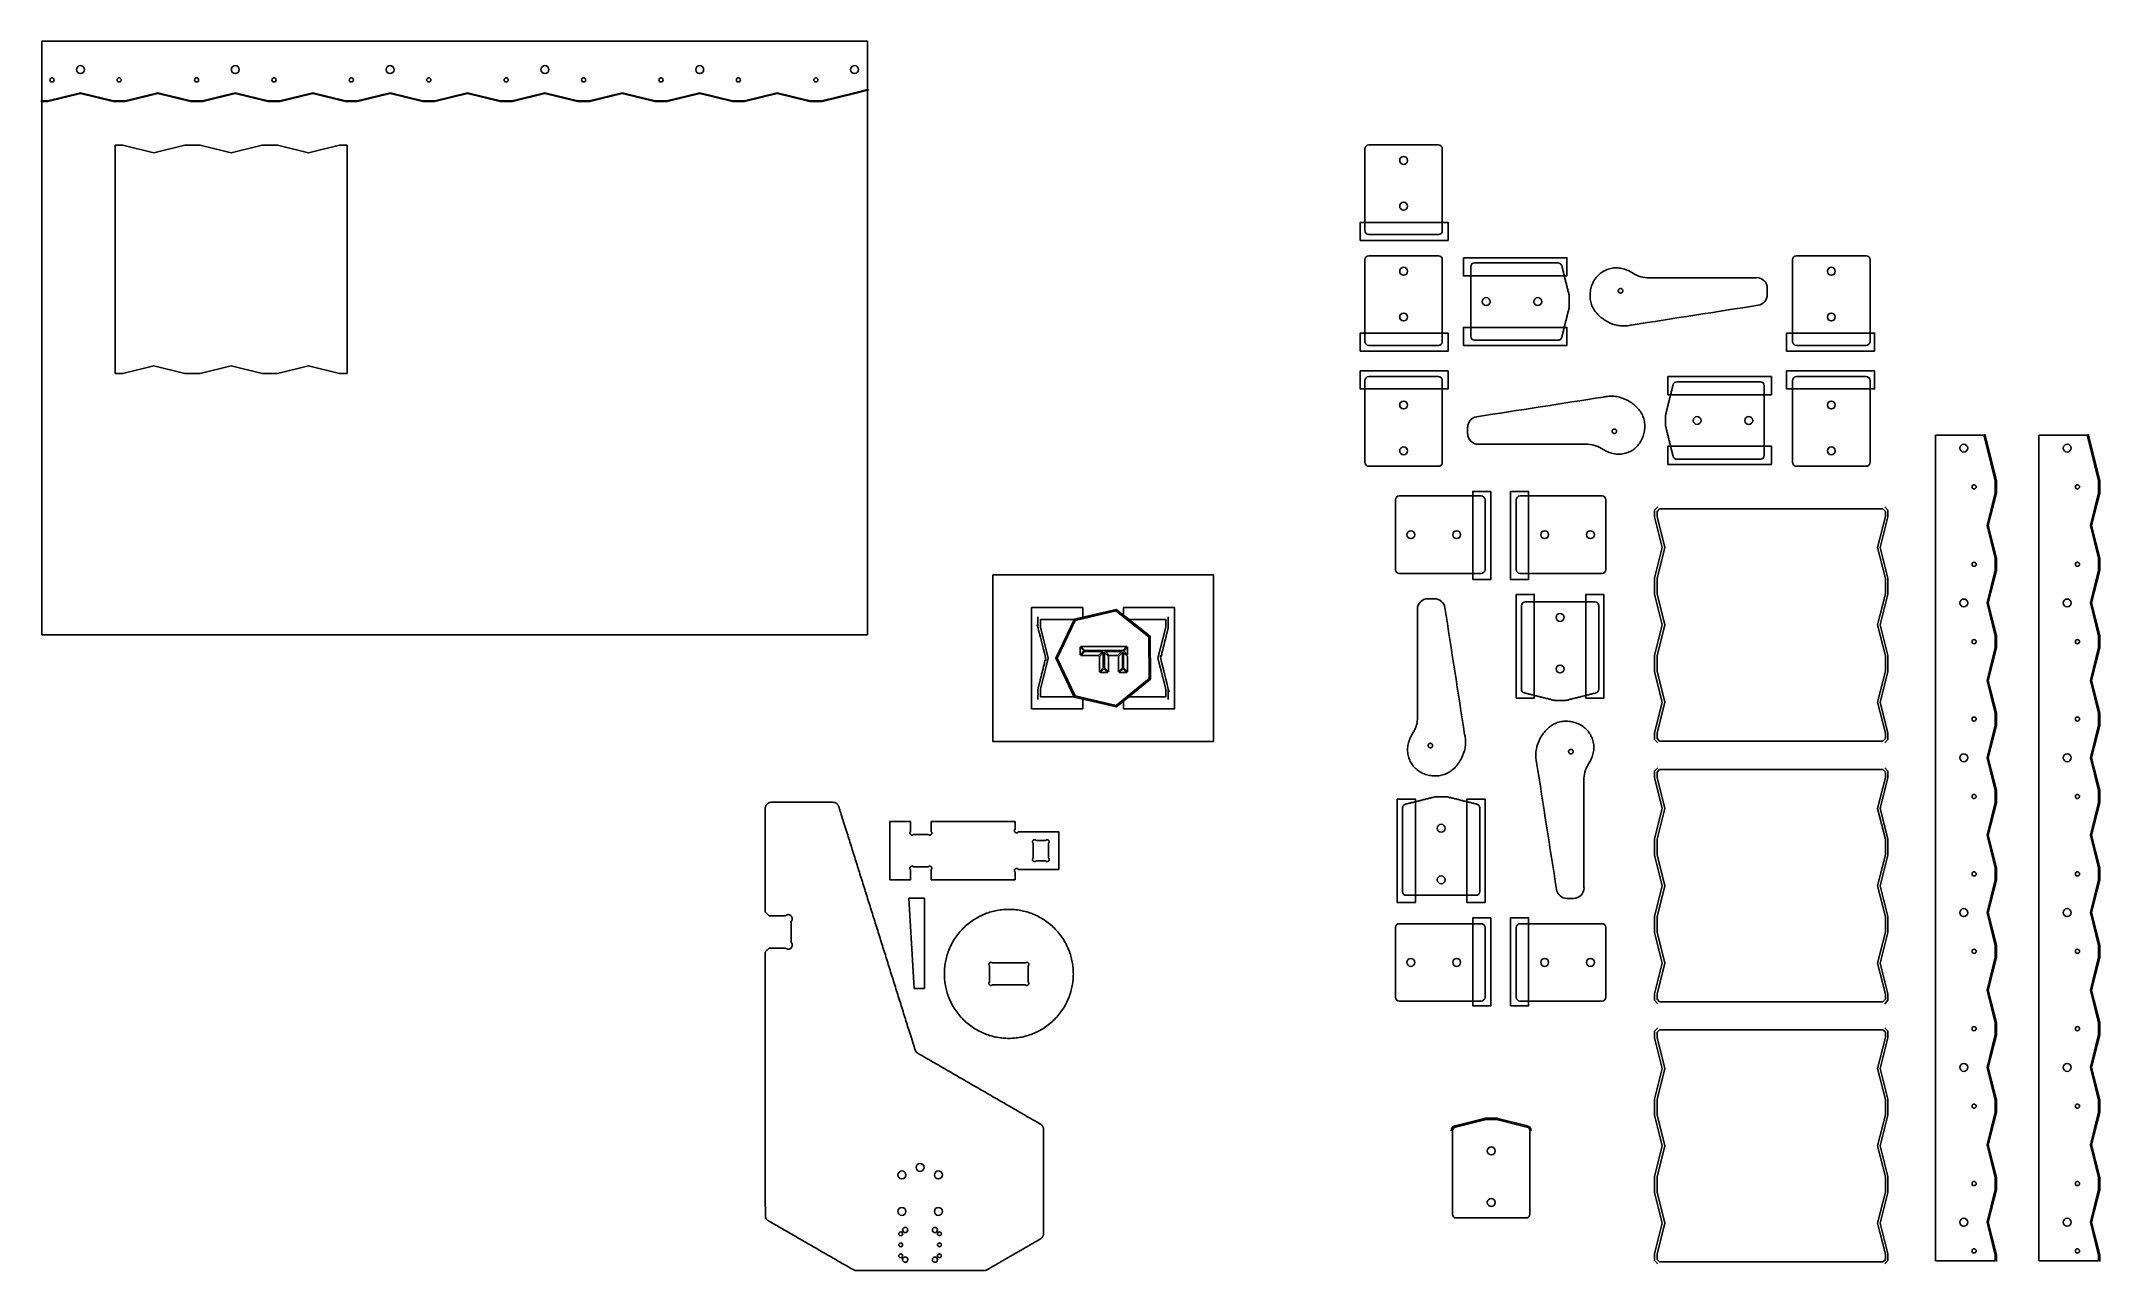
# Model space of a CAD drawing. Header units: millimetres. Extents: x -967 to 629, y 26 to 979.
import ezdxf

# ---------------------------------------------------------------- set-up
doc = ezdxf.new("R2010")
doc.units = ezdxf.units.MM
doc.header["$MEASUREMENT"] = 0
doc.layers.add('Work layer', color=254, linetype='Continuous', true_color=0xdddddd)

msp = doc.modelspace()

# ---------------------------------------------------------------- linework, layer by layer
at = {"layer": 'Work layer'}
for p, q in [((-961.7, 932.6), (-966.3, 932.6)), ((-966.3, 932.6), (-961.7, 932.6)), ((-966.3, 932.1), (-961.7, 932.1)), ((-936.3, 938.9), (-961.7, 932.6)), ((-961.7, 932.6), (-936.3, 938.9)), ((-910.8, 932.6), (-936.3, 938.9)), ((-936.3, 938.9), (-910.8, 932.6)), ((-901.7, 932.6), (-910.8, 932.6)), ((-910.8, 932.6), (-901.7, 932.6)), ((-910.8, 932.1), (-901.7, 932.1)), ((-876.3, 938.9), (-901.7, 932.6)), ((-901.7, 932.6), (-876.3, 938.9)), ((-850.8, 932.6), (-876.3, 938.9)), ((-876.3, 938.9), (-850.8, 932.6)), ((-841.7, 932.6), (-850.8, 932.6)), ((-850.8, 932.6), (-841.7, 932.6)), ((-850.8, 932.1), (-841.7, 932.1)), ((-816.3, 938.9), (-841.7, 932.6)), ((-841.7, 932.6), (-816.3, 938.9)), ((-790.8, 932.6), (-816.3, 938.9)), ((-816.3, 938.9), (-790.8, 932.6)), ((-781.7, 932.6), (-790.8, 932.6)), ((-790.8, 932.6), (-781.7, 932.6)), ((-790.8, 932.1), (-781.7, 932.1)), ((-756.3, 938.9), (-781.7, 932.6)), ((-781.7, 932.6), (-756.3, 938.9)), ((-730.8, 932.6), (-756.3, 938.9)), ((-756.3, 938.9), (-730.8, 932.6)), ((-721.7, 932.6), (-730.8, 932.6)), ((-730.8, 932.6), (-721.7, 932.6)), ((-730.8, 932.1), (-721.7, 932.1)), ((-696.3, 938.9), (-721.7, 932.6)), ((-721.7, 932.6), (-696.3, 938.9)), ((-670.8, 932.6), (-696.3, 938.9)), ((-696.3, 938.9), (-670.8, 932.6)), ((-661.7, 932.6), (-670.8, 932.6)), ((-670.8, 932.6), (-661.7, 932.6)), ((-670.8, 932.1), (-661.7, 932.1)), ((-636.3, 938.9), (-661.7, 932.6)), ((-661.7, 932.6), (-636.3, 938.9)), ((-610.8, 932.6), (-636.3, 938.9)), ((-636.3, 938.9), (-610.8, 932.6)), ((-601.7, 932.6), (-610.8, 932.6)), ((-610.8, 932.6), (-601.7, 932.6)), ((-610.8, 932.1), (-601.7, 932.1)), ((-576.3, 938.9), (-601.7, 932.6)), ((-601.7, 932.6), (-576.3, 938.9)), ((-550.8, 932.6), (-576.3, 938.9)), ((-576.3, 938.9), (-550.8, 932.6)), ((-541.7, 932.6), (-550.8, 932.6)), ((-550.8, 932.6), (-541.7, 932.6)), ((-550.8, 932.1), (-541.7, 932.1)), ((-516.3, 938.9), (-541.7, 932.6)), ((-541.7, 932.6), (-516.3, 938.9)), ((-490.8, 932.6), (-516.3, 938.9)), ((-516.3, 938.9), (-490.8, 932.6)), ((-481.7, 932.6), (-490.8, 932.6)), ((-490.8, 932.6), (-481.7, 932.6)), ((-490.8, 932.1), (-481.7, 932.1)), ((-456.3, 938.9), (-481.7, 932.6)), ((-481.7, 932.6), (-456.3, 938.9)), ((-430.8, 932.6), (-456.3, 938.9)), ((-456.3, 938.9), (-430.8, 932.6)), ((-421.7, 932.6), (-430.8, 932.6)), ((-430.8, 932.6), (-421.7, 932.6)), ((-430.8, 932.1), (-421.7, 932.1)), ((-396.3, 938.9), (-421.7, 932.6)), ((-421.7, 932.6), (-396.3, 938.9)), ((-370.8, 932.6), (-396.3, 938.9)), ((-396.3, 938.9), (-370.8, 932.6)), ((-361.7, 932.6), (-370.8, 932.6)), ((-370.8, 932.6), (-361.7, 932.6)), ((-370.8, 932.1), (-361.7, 932.1)), ((-336.3, 938.9), (-361.7, 932.6)), ((-361.7, 932.6), (-336.3, 938.9)), ((-361.5, 932.1), (-336.1, 938.4)), ((501.5, 673.5), (501.5, 33.5)), ((539, 673.5), (501.5, 673.5)), ((548.8, 638.3), (539.9, 674.2)), ((581.6, 673.5), (581.6, 33.5)), ((619.1, 673.5), (581.6, 673.5)), ((628.9, 638.3), (619.9, 674.2)), ((547.9, 638.1), (541.5, 663.5)), ((627.9, 638.1), (621.6, 663.5)), ((541.5, 603.5), (547.9, 628.9)), ((542.5, 603.5), (548.8, 628.6)), ((547.9, 628.9), (547.9, 638.1)), ((548.9, 628.9), (548.9, 638.1)), ((621.6, 603.5), (627.9, 628.9)), ((622.6, 603.5), (628.9, 628.6)), ((627.9, 628.9), (627.9, 638.1)), ((628.9, 628.9), (628.9, 638.1)), ((287.7, 616.5), (285.7, 614.5)), ((285.7, 614.5), (285.7, 610.5)), ((285.7, 610.5), (291.7, 586.5)), ((460.7, 616.5), (287.7, 616.5)), ((456.7, 586.5), (462.7, 610.5)), ((462.7, 614.5), (460.7, 616.5)), ((462.7, 610.5), (462.7, 614.5)), ((547.9, 578.1), (541.5, 603.5)), ((548.8, 578.3), (542.5, 603.5)), ((627.9, 578.1), (621.6, 603.5)), ((628.9, 578.3), (622.6, 603.5)), ((291.7, 586.5), (285.7, 562.5)), ((462.7, 562.5), (456.7, 586.5)), ((547.9, 568.9), (547.9, 578.1)), ((548.9, 568.9), (548.9, 578.1)), ((627.9, 568.9), (627.9, 578.1)), ((628.9, 568.9), (628.9, 578.1)), ((285.7, 562.5), (285.7, 550.5)), ((462.7, 550.5), (462.7, 562.5)), ((541.5, 543.5), (547.9, 568.9)), ((542.5, 543.5), (548.8, 568.6)), ((621.6, 543.5), (627.9, 568.9)), ((622.6, 543.5), (628.9, 568.6)), ((285.7, 550.5), (291.7, 526.5)), ((456.7, 526.5), (462.7, 550.5)), ((547.9, 518.1), (541.5, 543.5)), ((548.8, 518.3), (542.5, 543.5)), ((627.9, 518.1), (621.6, 543.5)), ((628.9, 518.3), (622.6, 543.5)), ((291.7, 526.5), (285.7, 502.5)), ((462.7, 502.5), (456.7, 526.5)), ((547.9, 508.9), (547.9, 518.1)), ((548.9, 508.9), (548.9, 518.1)), ((627.9, 508.9), (627.9, 518.1)), ((628.9, 508.9), (628.9, 518.1)), ((285.7, 502.5), (285.7, 490.5)), ((462.7, 490.5), (462.7, 502.5)), ((541.5, 483.5), (547.9, 508.9)), ((542.5, 483.5), (548.8, 508.6)), ((621.6, 483.5), (627.9, 508.9)), ((622.6, 483.5), (628.9, 508.6)), ((285.7, 490.5), (291.7, 466.5)), ((456.7, 466.5), (462.7, 490.5)), ((547.9, 458.1), (541.5, 483.5)), ((548.8, 458.3), (542.5, 483.5)), ((627.9, 458.1), (621.6, 483.5)), ((628.9, 458.3), (622.6, 483.5)), ((291.7, 466.5), (285.7, 442.5)), ((462.7, 442.5), (456.7, 466.5)), ((541.5, 423.5), (547.9, 448.9)), ((542.5, 423.5), (548.8, 448.6)), ((547.9, 448.9), (547.9, 458.1)), ((548.9, 448.9), (548.9, 458.1)), ((621.6, 423.5), (627.9, 448.9)), ((622.6, 423.5), (628.9, 448.6)), ((627.9, 448.9), (627.9, 458.1)), ((628.9, 448.9), (628.9, 458.1)), ((285.7, 442.5), (285.7, 438.5)), ((285.7, 438.5), (287.7, 436.5)), ((287.7, 436.5), (374.2, 436.5)), ((374.2, 436.5), (460.7, 436.5)), ((460.7, 436.5), (462.7, 438.5)), ((462.7, 438.5), (462.7, 442.5)), ((547.9, 398.1), (541.5, 423.5)), ((548.8, 398.3), (542.5, 423.5)), ((627.9, 398.1), (621.6, 423.5)), ((628.9, 398.3), (622.6, 423.5)), ((287.7, 414.3), (285.7, 412.3)), ((285.7, 412.3), (285.7, 408.3)), ((285.7, 408.3), (291.7, 384.3)), ((460.7, 414.3), (287.7, 414.3)), ((456.7, 384.3), (462.7, 408.3)), ((462.7, 412.3), (460.7, 414.3)), ((462.7, 408.3), (462.7, 412.3)), ((291.7, 384.3), (285.7, 360.3)), ((462.7, 360.3), (456.7, 384.3)), ((541.5, 363.5), (547.9, 388.9)), ((542.5, 363.5), (548.8, 388.6)), ((547.9, 388.9), (547.9, 398.1)), ((548.9, 388.9), (548.9, 398.1)), ((621.6, 363.5), (627.9, 388.9)), ((622.6, 363.5), (628.9, 388.6)), ((627.9, 388.9), (627.9, 398.1)), ((628.9, 388.9), (628.9, 398.1)), ((285.7, 360.3), (285.7, 348.3)), ((462.7, 348.3), (462.7, 360.3)), ((547.9, 338.1), (541.5, 363.5)), ((548.8, 338.3), (542.5, 363.5)), ((627.9, 338.1), (621.6, 363.5)), ((628.9, 338.3), (622.6, 363.5)), ((285.7, 348.3), (291.7, 324.3)), ((456.7, 324.3), (462.7, 348.3)), ((547.9, 328.9), (547.9, 338.1)), ((548.9, 328.9), (548.9, 338.1)), ((627.9, 328.9), (627.9, 338.1)), ((628.9, 328.9), (628.9, 338.1)), ((291.7, 324.3), (285.7, 300.3)), ((462.7, 300.3), (456.7, 324.3)), ((541.5, 303.5), (547.9, 328.9)), ((542.5, 303.5), (548.8, 328.6)), ((621.6, 303.5), (627.9, 328.9)), ((622.6, 303.5), (628.9, 328.6)), ((547.9, 278.1), (541.5, 303.5)), ((548.8, 278.3), (542.5, 303.5)), ((627.9, 278.1), (621.6, 303.5)), ((628.9, 278.3), (622.6, 303.5)), ((285.7, 300.3), (285.7, 288.3)), ((285.7, 288.3), (291.7, 264.3)), ((456.7, 264.3), (462.7, 288.3)), ((462.7, 288.3), (462.7, 300.3)), ((547.9, 268.9), (547.9, 278.1)), ((548.9, 268.9), (548.9, 278.1)), ((627.9, 268.9), (627.9, 278.1)), ((628.9, 268.9), (628.9, 278.1)), ((291.7, 264.3), (285.7, 240.3)), ((462.7, 240.3), (456.7, 264.3)), ((541.5, 243.5), (547.9, 268.9)), ((542.5, 243.5), (548.8, 268.6)), ((621.6, 243.5), (627.9, 268.9)), ((622.6, 243.5), (628.9, 268.6)), ((285.7, 240.3), (285.7, 236.3)), ((462.7, 236.3), (462.7, 240.3)), ((547.9, 218.1), (541.5, 243.5)), ((548.8, 218.3), (542.5, 243.5)), ((627.9, 218.1), (621.6, 243.5)), ((628.9, 218.3), (622.6, 243.5)), ((285.7, 236.3), (287.7, 234.3)), ((287.7, 234.3), (374.2, 234.3)), ((374.2, 234.3), (460.7, 234.3)), ((460.7, 234.3), (462.7, 236.3)), ((287.7, 212.7), (285.7, 210.7)), ((285.7, 210.7), (285.7, 206.7)), ((460.7, 212.7), (287.7, 212.7)), ((462.7, 210.7), (460.7, 212.7)), ((462.7, 206.7), (462.7, 210.7)), ((541.5, 183.5), (547.9, 208.9)), ((542.5, 183.5), (548.8, 208.6)), ((547.9, 208.9), (547.9, 218.1)), ((548.9, 208.9), (548.9, 218.1)), ((621.6, 183.5), (627.9, 208.9)), ((622.6, 183.5), (628.9, 208.6)), ((627.9, 208.9), (627.9, 218.1)), ((628.9, 208.9), (628.9, 218.1)), ((285.7, 206.7), (291.7, 182.7)), ((456.7, 182.7), (462.7, 206.7)), ((291.7, 182.7), (285.7, 158.7)), ((462.7, 158.7), (456.7, 182.7)), ((547.9, 158.1), (541.5, 183.5)), ((548.8, 158.3), (542.5, 183.5)), ((627.9, 158.1), (621.6, 183.5)), ((628.9, 158.3), (622.6, 183.5)), ((152, 144), (129.2, 138.3)), ((161.4, 144.1), (153, 144.1)), ((185.2, 138.3), (162.4, 144)), ((285.7, 158.7), (285.7, 146.7)), ((285.7, 146.7), (291.7, 122.7)), ((456.7, 122.7), (462.7, 146.7)), ((462.7, 146.7), (462.7, 158.7)), ((541.5, 123.5), (547.9, 148.9)), ((542.5, 123.5), (548.8, 148.6)), ((547.9, 148.9), (547.9, 158.1)), ((548.9, 148.9), (548.9, 158.1)), ((621.6, 123.5), (627.9, 148.9)), ((622.6, 123.5), (628.9, 148.6)), ((627.9, 148.9), (627.9, 158.1)), ((628.9, 148.9), (628.9, 158.1)), ((127.2, 134.4), (127.2, 69.8)), ((152.3, 143), (129.5, 137.3)), ((161.4, 143.1), (153, 143.1)), ((184.9, 137.3), (162.2, 143)), ((187.2, 69.8), (187.2, 134.4)), ((291.7, 122.7), (285.7, 98.7)), ((462.7, 98.7), (456.7, 122.7)), ((547.9, 98.1), (541.5, 123.5)), ((548.8, 98.3), (542.5, 123.5)), ((627.9, 98.1), (621.6, 123.5)), ((628.9, 98.3), (622.6, 123.5)), ((285.7, 98.7), (285.7, 86.7)), ((462.7, 86.7), (462.7, 98.7)), ((547.9, 88.9), (547.9, 98.1)), ((548.9, 88.9), (548.9, 98.1)), ((627.9, 88.9), (627.9, 98.1)), ((628.9, 88.9), (628.9, 98.1)), ((285.7, 86.7), (291.7, 62.7)), ((456.7, 62.7), (462.7, 86.7)), ((541.5, 63.5), (547.9, 88.9)), ((542.5, 63.5), (548.8, 88.6)), ((621.6, 63.5), (627.9, 88.9)), ((622.6, 63.5), (628.9, 88.6)), ((130.2, 66.8), (184.2, 66.8)), ((291.7, 62.7), (285.7, 38.7)), ((462.7, 38.7), (456.7, 62.7)), ((547.9, 38.1), (541.5, 63.5)), ((548.8, 38.3), (542.5, 63.5)), ((627.9, 38.1), (621.6, 63.5)), ((628.9, 38.3), (622.6, 63.5)), ((285.7, 38.7), (285.7, 34.7)), ((285.7, 34.7), (287.7, 32.7)), ((287.7, 32.7), (374.2, 32.7)), ((374.2, 32.7), (460.7, 32.7)), ((460.7, 32.7), (462.7, 34.7)), ((462.7, 34.7), (462.7, 38.7)), ((501.5, 33.5), (547.9, 33.5)), ((547.9, 33.5), (547.9, 38.1)), ((548.9, 33), (548.9, 38.1)), ((581.6, 33.5), (627.9, 33.5)), ((627.9, 33.5), (627.9, 38.1)), ((628.9, 33), (628.9, 38.1))]:
    msp.add_line(p, q, dxfattribs=at)
at = {"layer": 'Work layer', "color": 0}
for p, q in [((-294.1, 314.8), (-282.1, 314.8)), ((-290.1, 244.8), (-294.1, 314.8)), ((-282.1, 314.8), (-282.1, 244.8)), ((-282.1, 244.8), (-290.1, 244.8))]:
    msp.add_line(p, q, dxfattribs=at)
at = {"layer": 'Work layer'}
for points in [[(-326.3, 941.4), (-326.3, 978.9), (-966.3, 978.9), (-966.3, 932.6)], [(-325.8, 941.5), (-326.3, 941.4)], [(-325.6, 941), (-325.8, 941.5)], [(-966.3, 932.6), (-966.8, 932.6)], [(-966.8, 932.6), (-966.8, 932.1)], [(-966.8, 932.1), (-966.3, 932.1)], [(-961.5, 932.1), (-936.3, 938.4), (-911, 932.1)], [(-901.5, 932.1), (-876.3, 938.4), (-851, 932.1)], [(-841.5, 932.1), (-816.3, 938.4), (-791, 932.1)], [(-781.5, 932.1), (-756.3, 938.4), (-731, 932.1)], [(-721.5, 932.1), (-696.3, 938.4), (-671, 932.1)], [(-661.5, 932.1), (-636.3, 938.4), (-611, 932.1)], [(-601.5, 932.1), (-576.3, 938.4), (-551, 932.1)], [(-541.5, 932.1), (-516.3, 938.4), (-491, 932.1)], [(-481.5, 932.1), (-456.3, 938.4), (-431, 932.1)], [(-421.5, 932.1), (-396.3, 938.4), (-371, 932.1)], [(-361.7, 932.6), (-336.3, 938.9)], [(-326.3, 941.4), (-336.3, 938.9)], [(-336.1, 938.4), (-326.1, 940.9)], [(-326.1, 940.9), (-325.6, 941)], [(-903.5, 898.3), (-909.5, 898.3)], [(-909.5, 898.3), (-909.5, 721.3)], [(-879.5, 892.3), (-903.5, 898.3)], [(-855.5, 898.3), (-879.5, 892.3)], [(-843.5, 898.3), (-855.5, 898.3)], [(-819.5, 892.3), (-843.5, 898.3)], [(-795.5, 898.3), (-819.5, 892.3)], [(-783.5, 898.3), (-795.5, 898.3)], [(-759.5, 892.3), (-783.5, 898.3)], [(-735.5, 898.3), (-759.5, 892.3)], [(-729.5, 898.3), (-735.5, 898.3)], [(-729.5, 721.3), (-729.5, 898.3)], [(-909.5, 721.3), (-903.5, 721.3)], [(-903.5, 721.3), (-879.5, 727.3)], [(-879.5, 727.3), (-855.5, 721.3)], [(-855.5, 721.3), (-843.5, 721.3)], [(-843.5, 721.3), (-819.5, 727.3)], [(-819.5, 727.3), (-795.5, 721.3)], [(-795.5, 721.3), (-783.5, 721.3)], [(-783.5, 721.3), (-759.5, 727.3)], [(-759.5, 727.3), (-735.5, 721.3)], [(-735.5, 721.3), (-729.5, 721.3)], [(541.5, 663.5), (539, 673.5)], [(621.6, 663.5), (619.1, 673.5)], [(286.3, 617.9), (283.7, 615.3), (283.7, 610.2), (289.7, 586.5), (283.7, 562.7), (283.7, 550.2), (289.7, 526.5), (283.7, 502.7), (283.7, 490.2), (289.7, 466.5), (283.7, 442.7), (283.7, 437.7), (286.3, 435.1)], [(462.2, 435.1), (464.7, 437.7), (464.7, 442.7), (458.8, 466.5), (464.7, 490.2), (464.7, 502.7), (458.8, 526.5), (464.7, 550.2), (464.7, 562.7), (458.8, 586.5), (464.7, 610.2), (464.7, 615.3), (462.2, 617.9)], [(-159.4, 469), (-159.4, 461.5), (-199.1, 461.5), (-199.1, 539.9), (-159.4, 539.9)], [(-166.1, 530.7), (-192.1, 530.7), (-192.1, 524.7), (-186.1, 500.7), (-192.1, 476.7), (-192.1, 470.7)], [(-159.4, 532.4), (-165.9, 530.9), (-180.3, 500.7), (-166, 470.5), (-159.4, 469)], [(-123.5, 530.7), (-133.4, 538.5), (-165.9, 530.9), (-166.1, 530.7)], [(-159.4, 539.9), (-159.4, 532.4)], [(-127.8, 534.1), (-127.8, 539.9)], [(-127.8, 539.9), (-88.2, 539.9), (-88.2, 461.5), (-127.8, 461.5), (-127.8, 467.3)], [(-107.2, 517.8), (-127.8, 534.1)], [(-123.7, 470.7), (-95.1, 470.7), (-95.1, 476.7), (-101.1, 500.7), (-95.1, 524.7), (-95.1, 530.7), (-123.5, 530.7)], [(-127.8, 467.3), (-107, 484.4), (-107.2, 517.8)], [(-192.1, 470.7), (-166.1, 470.7)], [(-166.1, 470.7), (-166, 470.5), (-133.2, 462.9), (-123.7, 470.7)], [(286.3, 415.8), (283.7, 413.2), (283.7, 408.1), (289.7, 384.3), (283.7, 360.6), (283.7, 348.1), (289.7, 324.3), (283.7, 300.6), (283.7, 288.1), (289.7, 264.3), (283.7, 240.6), (283.7, 235.5), (286.3, 232.9)], [(462.2, 232.9), (464.7, 235.5), (464.7, 240.6), (458.8, 264.3), (464.7, 288.1), (464.7, 300.6), (458.8, 324.3), (464.7, 348.1), (464.7, 360.6), (458.8, 384.3), (464.7, 408.1), (464.7, 413.2), (462.2, 415.8)], [(-292.9, 366.3), (-292.9, 374), (-308.9, 374), (-308.9, 329), (-292.9, 329), (-292.9, 336.8)], [(-211.9, 374), (-276.9, 374), (-276.9, 366.3)], [(-211.9, 368), (-211.9, 374)], [(-279.1, 364), (-290.6, 364)], [(-209.4, 337), (-177.9, 337), (-177.9, 366), (-209.4, 366)], [(-197.9, 345.8), (-197.9, 357.3)], [(-195.6, 359.5), (-188.1, 359.5)], [(-185.9, 357.3), (-185.9, 345.8)], [(-290.6, 339), (-279.1, 339)], [(-276.9, 336.8), (-276.9, 329), (-211.9, 329), (-211.9, 335)], [(-188.1, 343.5), (-195.6, 343.5)], [(-231.7, 249.8), (-231.7, 262.2)], [(-229.4, 264.5), (-203.9, 264.5)], [(-201.7, 262.2), (-201.7, 249.8)], [(-203.9, 247.5), (-229.4, 247.5)], [(286.3, 214.2), (283.7, 211.6), (283.7, 206.5), (289.7, 182.7), (283.7, 159), (283.7, 146.5), (289.7, 122.7), (283.7, 99), (283.7, 86.5), (289.7, 62.7), (283.7, 39), (283.7, 33.9), (286.3, 31.3)], [(462.2, 31.3), (464.7, 33.9), (464.7, 39), (458.8, 62.7), (464.7, 86.5), (464.7, 99), (458.8, 122.7), (464.7, 146.5), (464.7, 159), (458.8, 182.7), (464.7, 206.5), (464.7, 211.6), (462.2, 214.2)]]:
    msp.add_lwpolyline(points, dxfattribs=at)
for points in [[(-966.3, 518.9), (-326.3, 518.9), (-326.3, 978.9), (-966.3, 978.9)], [(55.7, 824.5), (55.7, 838.5), (123.8, 838.5), (123.8, 824.5)], [(135.6, 811.1), (135.6, 797.1), (215.9, 797.1), (215.9, 811.1)], [(55.7, 738.6), (55.7, 752.6), (123.8, 752.6), (123.8, 738.6)], [(135.6, 743.1), (135.6, 757.1), (215.9, 757.1), (215.9, 743.1)], [(454.4, 738.6), (454.4, 752.6), (386.2, 752.6), (386.2, 738.6)], [(55.7, 723.4), (55.7, 709.4), (123.8, 709.4), (123.8, 723.4)], [(374.5, 718.9), (374.5, 704.9), (294.1, 704.9), (294.1, 718.9)], [(454.4, 723.4), (454.4, 709.4), (386.2, 709.4), (386.2, 723.4)], [(374.5, 650.9), (374.5, 664.9), (294.1, 664.9), (294.1, 650.9)], [(156.9, 630), (142.9, 630), (142.9, 561.8), (156.9, 561.8)], [(172.1, 630), (186.1, 630), (186.1, 561.8), (172.1, 561.8)], [(-229.1, 565.3), (-229.1, 436.1), (-58.1, 436.1), (-58.1, 565.3)], [(176.6, 550.1), (190.6, 550.1), (190.6, 469.7), (176.6, 469.7)], [(244.6, 550.1), (230.6, 550.1), (230.6, 469.7), (244.6, 469.7)], [(-108.2, 517.3), (-133.7, 537.4), (-165.3, 530), (-179.2, 500.7), (-165.3, 471.4), (-133.5, 464), (-108, 484.9)], [(-158.6, 506.3), (-161.5, 509.1), (-161.5, 503.4)], [(-157.8, 506.7), (-128.4, 506.7), (-125.4, 509.8), (-160.8, 509.8)], [(-157.8, 505.8), (-160.8, 502.8), (-147.2, 502.8), (-144.2, 505.8)], [(-143.5, 493.2), (-143.5, 505.1), (-146.5, 502.1), (-146.5, 490.2)], [(-139.5, 490.2), (-139.5, 502.1), (-142.5, 505.1), (-142.5, 493.2)], [(-141.9, 505.8), (-138.9, 502.8), (-132.4, 502.8), (-129.4, 505.8)], [(-128.7, 493.2), (-128.7, 505.1), (-131.7, 502.1), (-131.7, 490.2)], [(-124.7, 502.1), (-127.8, 505.1), (-127.8, 493.2), (-124.7, 490.2), (-124.7, 502.1)], [(-127.4, 506.5), (-127.4, 506.5), (-127.4, 506.4), (-127.6, 506.3), (-124.7, 503.4), (-124.7, 509.1)], [(-143, 492.4), (-145.9, 489.5), (-140.2, 489.5)], [(-128.2, 492.4), (-131.1, 489.5), (-125.4, 489.5)], [(84.4, 311.2), (98.4, 311.2), (98.4, 391.5), (84.4, 391.5)], [(152.4, 311.2), (138.4, 311.2), (138.4, 391.5), (152.4, 391.5)], [(156.9, 231.3), (142.9, 231.3), (142.9, 299.4), (156.9, 299.4)], [(172.1, 231.3), (186.1, 231.3), (186.1, 299.4), (172.1, 299.4)]]:
    msp.add_lwpolyline(points, close=True, dxfattribs=at)
for centre, radius in [((-936.3, 956.9), 3.05), ((-816.3, 956.9), 3.05), ((-696.3, 956.9), 3.05), ((-576.3, 956.9), 3.05), ((-456.3, 956.9), 3.05), ((-336.3, 956.9), 3.05), ((-958.4, 948.9), 1.6), ((-906.3, 948.9), 1.6), ((-846.3, 948.9), 1.6), ((-786.3, 948.9), 1.6), ((-726.3, 948.9), 1.6), ((-666.3, 948.9), 1.6), ((-606.3, 948.9), 1.6), ((-546.3, 948.9), 1.6), ((-486.3, 948.9), 1.6), ((-426.3, 948.9), 1.6), ((-366.3, 948.9), 1.6), ((89.3, 886.5), 3.05), ((89.3, 851), 3.05), ((89.3, 800.6), 3.05), ((420.8, 800.6), 3.05), ((89.3, 765.1), 3.05), ((153.3, 777.1), 3.05), ((193.3, 777.1), 3.05), ((420.8, 765.1), 3.05), ((89.3, 696.9), 3.05), ((316.8, 684.9), 3.05), ((356.8, 684.9), 3.05), ((420.8, 696.9), 3.05), ((89.3, 661.4), 3.05), ((420.8, 661.4), 3.05), ((523.5, 663.5), 3.05), ((603.6, 663.5), 3.05), ((531.5, 633.5), 1.6), ((611.6, 633.5), 1.6), ((94.9, 596.4), 3.05), ((130.4, 596.4), 3.05), ((198.6, 596.4), 3.05), ((234.1, 596.4), 3.05), ((531.5, 573.5), 1.6), ((611.6, 573.5), 1.6), ((523.5, 543.5), 3.05), ((603.6, 543.5), 3.05), ((210.6, 532.3), 3.05), ((531.5, 513.5), 1.6), ((611.6, 513.5), 1.6), ((210.6, 492.3), 3.05), ((531.5, 453.5), 1.6), ((611.6, 453.5), 1.6), ((523.5, 423.5), 3.05), ((603.6, 423.5), 3.05), ((531.5, 393.5), 1.6), ((611.6, 393.5), 1.6), ((118.4, 368.9), 3.05), ((118.4, 328.9), 3.05), ((531.5, 333.5), 1.6), ((611.6, 333.5), 1.6), ((523.5, 303.5), 3.05), ((603.6, 303.5), 3.05), ((531.5, 273.5), 1.6), ((611.6, 273.5), 1.6), ((94.9, 264.9), 3.05), ((130.4, 264.9), 3.05), ((198.6, 264.9), 3.05), ((234.1, 264.9), 3.05), ((531.5, 213.5), 1.6), ((611.6, 213.5), 1.6), ((523.5, 183.5), 3.05), ((603.6, 183.5), 3.05), ((531.5, 153.5), 1.6), ((611.6, 153.5), 1.6), ((157.2, 118.8), 3.05), ((157.2, 78.8), 3.05), ((531.5, 93.5), 1.6), ((611.6, 93.5), 1.6), ((523.5, 63.5), 3.05), ((603.6, 63.5), 3.05), ((531.5, 41.3), 1.6), ((611.6, 41.3), 1.6)]:
    msp.add_circle(centre, radius, dxfattribs=at)
for centre, radius, start, end in [((-961.7, 932.6), 0.5, 270, 284.0362), ((-910.8, 932.6), 0.5, 255.9638, 270), ((-901.7, 932.6), 0.5, 270, 284.0362), ((-850.8, 932.6), 0.5, 255.9638, 270), ((-841.7, 932.6), 0.5, 270, 284.0362), ((-790.8, 932.6), 0.5, 255.9638, 270), ((-781.7, 932.6), 0.5, 270, 284.0362), ((-730.8, 932.6), 0.5, 255.9638, 270), ((-721.7, 932.6), 0.5, 270, 284.0362), ((-670.8, 932.6), 0.5, 255.9638, 270), ((-661.7, 932.6), 0.5, 270, 284.0362), ((-610.8, 932.6), 0.5, 255.9638, 270), ((-601.7, 932.6), 0.5, 270, 284.0362), ((-550.8, 932.6), 0.5, 255.9638, 270), ((-541.7, 932.6), 0.5, 270, 284.0362), ((-490.8, 932.6), 0.5, 255.9638, 270), ((-481.7, 932.6), 0.5, 270, 284.0362), ((-430.8, 932.6), 0.5, 255.9638, 270), ((-421.7, 932.6), 0.5, 270, 284.0362), ((-370.8, 932.6), 0.5, 255.9638, 270), ((-361.7, 932.6), 0.5, 270, 284.0362), ((62.3, 895.5), 3, 90, 180), ((116.3, 895.5), 3, 360, 90), ((62.3, 832), 3, 180, 270), ((116.3, 832), 3, 270, 0), ((62.3, 809.6), 3, 90, 180), ((116.3, 809.6), 3, 360, 90), ((144.3, 804.1), 3, 90, 180), ((209, 804.1), 3, 14.0362, 90), ((393.8, 809.6), 3, 90, 180), ((447.8, 809.6), 3, 0, 90), ((214.7, 781.3), 3, 0, 14.0362), ((362.9, 787.4), 8.23, 0, 90), ((362.9, 782.4), 8.23, 278.859, 0), ((214.7, 772.9), 3, 345.9638, 0), ((144.3, 750.1), 3, 180, 270), ((267.1, 750.8), 8.23, 98.859, 103.0905), ((62.3, 746.1), 3, 180, 270), ((116.3, 746.1), 3, 270, 0), ((209, 750.1), 3, 270, 345.9638), ((393.8, 746.1), 3, 180, 270), ((447.8, 746.1), 3, 270, 0), ((62.3, 715.9), 3, 90, 180), ((116.3, 715.9), 3, 0, 90), ((393.8, 715.9), 3, 90, 180), ((447.8, 715.9), 3, 360, 90), ((243, 711.3), 8.23, 278.859, 283.0905), ((301.1, 711.9), 3, 90, 165.9638), ((365.8, 711.9), 3, 0, 90), ((147.2, 679.7), 8.23, 98.859, 180), ((295.4, 689.1), 3, 165.9638, 180), ((147.2, 674.7), 8.23, 180, 270), ((295.4, 680.7), 3, 180, 194.0362), ((301.1, 657.9), 3, 194.0362, 270), ((365.8, 657.9), 3, 270, 0), ((62.3, 652.4), 3, 180, 270), ((116.3, 652.4), 3, 270, 0), ((393.8, 652.4), 3, 180, 270), ((447.8, 652.4), 3, 270, 0), ((547.9, 638.1), 1, 0, 14.0362), ((627.9, 638.1), 1, 0, 14.0362), ((85.9, 623.4), 3, 90, 180), ((149.4, 623.4), 3, 0, 90), ((179.6, 623.4), 3, 90, 180), ((243.1, 623.4), 3, 0, 90), ((547.9, 628.9), 1, 345.9638, 0), ((627.9, 628.9), 1, 345.9638, 0), ((547.9, 578.1), 1, 0, 14.0362), ((627.9, 578.1), 1, 0, 14.0362), ((85.9, 569.4), 3, 180, 270), ((149.4, 569.4), 3, 270, 0), ((179.6, 569.4), 3, 180, 270), ((243.1, 569.4), 3, 270, 360), ((547.9, 568.9), 1, 345.9638, 360), ((627.9, 568.9), 1, 345.9638, 360), ((108.2, 538.5), 8.23, 90, 180), ((113.2, 538.5), 8.23, 8.859, 90), ((183.6, 541.3), 3, 90, 180), ((237.6, 541.3), 3, 0, 90), ((547.9, 518.1), 1, 360, 14.0362), ((627.9, 518.1), 1, 360, 14.0362), ((547.9, 508.9), 1, 345.9638, 0), ((627.9, 508.9), 1, 345.9638, 0), ((183.6, 476.7), 3, 180, 255.9638), ((206.4, 471), 3, 255.9638, 270), ((214.9, 471), 3, 270, 284.0362), ((237.6, 476.7), 3, 284.0362, 0), ((547.9, 458.1), 1, 0, 14.0362), ((547.9, 448.9), 1, 345.9638, 360), ((627.9, 458.1), 1, 0, 14.0362), ((627.9, 448.9), 1, 345.9638, 360), ((144.8, 442.7), 8.23, 188.859, 193.0905), ((184.3, 418.6), 8.23, 8.859, 13.0905), ((91.4, 384.6), 3, 104.0362, 180), ((114.2, 390.3), 3, 90, 104.0362), ((122.6, 390.3), 3, 75.9638, 90), ((145.4, 384.6), 3, 0, 75.9638), ((547.9, 398.1), 1, 0, 14.0362), ((547.9, 388.9), 1, 345.9638, 360), ((627.9, 398.1), 1, 0, 14.0362), ((627.9, 388.9), 1, 345.9638, 360), ((547.9, 338.1), 1, 360, 14.0362), ((627.9, 338.1), 1, 360, 14.0362), ((91.4, 319.9), 3, 180, 270), ((145.4, 319.9), 3, 270, 0), ((215.9, 322.7), 8.23, 188.859, 270), ((220.9, 322.7), 8.23, 270, 0), ((547.9, 328.9), 1, 345.9638, 360), ((627.9, 328.9), 1, 345.9638, 360), ((85.9, 291.9), 3, 90, 180), ((149.4, 291.9), 3, 0, 90), ((179.6, 291.9), 3, 90, 180), ((243.1, 291.9), 3, 0, 90), ((547.9, 278.1), 1, 0, 14.0362), ((627.9, 278.1), 1, 0, 14.0362), ((547.9, 268.9), 1, 345.9638, 360), ((627.9, 268.9), 1, 345.9638, 360), ((85.9, 237.9), 3, 180, 270), ((149.4, 237.9), 3, 270, 0), ((179.6, 237.9), 3, 180, 270), ((243.1, 237.9), 3, 270, 360), ((547.9, 218.1), 1, 0, 14.0362), ((547.9, 208.9), 1, 345.9638, 0), ((627.9, 218.1), 1, 0, 14.0362), ((627.9, 208.9), 1, 345.9638, 0), ((153, 140.1), 4, 90, 104.0362), ((161.4, 140.1), 4, 75.9638, 90), ((547.9, 158.1), 1, 0, 14.0362), ((547.9, 148.9), 1, 345.9638, 360), ((627.9, 158.1), 1, 0, 14.0362), ((627.9, 148.9), 1, 345.9638, 360), ((130.2, 134.4), 4, 104.0362, 180), ((130.2, 134.4), 3, 104.0362, 180), ((153, 140.1), 3, 90, 104.0362), ((161.4, 140.1), 3, 75.9638, 90), ((184.2, 134.4), 3, 0, 75.9638), ((184.2, 134.4), 4, 0, 75.9638), ((547.9, 98.1), 1, 0, 14.0362), ((627.9, 98.1), 1, 0, 14.0362), ((547.9, 88.9), 1, 345.9638, 360), ((627.9, 88.9), 1, 345.9638, 360), ((130.2, 69.8), 3, 180, 270), ((184.2, 69.8), 3, 270, 0), ((547.9, 38.1), 1, 0, 14.0362), ((627.9, 38.1), 1, 0, 14.0362)]:
    msp.add_arc(centre, radius, start, end, dxfattribs=at)
at = {"layer": 'Work layer', "color": 0}
for centre, radius, start, end in [((-299.6, 100.2), 3.1, 90, 360), ((-299.6, 100.2), 3.1, 0, 90), ((-285.5, 106), 3.1, 90, 360), ((-285.5, 106), 3.1, 0, 90), ((-271.3, 100.2), 3.1, 90, 360), ((-271.3, 100.2), 3.1, 0, 90), ((-299.6, 71.9), 3.1, 90, 360), ((-299.6, 71.9), 3.1, 0, 90), ((-271.3, 71.9), 3.1, 90, 360), ((-271.3, 71.9), 3.1, 0, 90), ((-300.5, 54.5), 1.5, 270, 180), ((-300.5, 54.5), 1.5, 180, 270), ((-297, 57.5), 2, 0, 270), ((-297, 57.5), 2, 270, 360), ((-274, 57.5), 2, 0, 270), ((-274, 57.5), 2, 270, 360), ((-270.5, 54.5), 1.5, 0, 270), ((-270.5, 54.5), 1.5, 270, 360), ((-300.5, 46), 1.5, 90, 360), ((-300.5, 37.5), 1.5, 270, 180), ((-300.5, 37.5), 1.5, 180, 270), ((-300.5, 46), 1.5, 0, 90), ((-297, 34.5), 2, 0, 270), ((-297, 34.5), 2, 270, 360), ((-274, 34.5), 2, 0, 270), ((-274, 34.5), 2, 270, 360), ((-270.5, 46), 1.5, 90, 360), ((-270.5, 37.5), 1.5, 0, 270), ((-270.5, 46), 1.5, 0, 90), ((-270.5, 37.5), 1.5, 270, 360)]:
    msp.add_arc(centre, radius, start, end, dxfattribs=at)
at = {"layer": 'Work layer'}
for points, degree in [([(59.3, 895.5), (59.3, 863.8), (59.3, 832)], 2), ([(116.3, 898.5), (89.3, 898.5), (62.3, 898.5)], 2), ([(119.3, 832), (119.3, 863.8), (119.3, 895.5)], 2), ([(62.3, 829), (89.3, 829), (116.3, 829)], 2), ([(59.3, 809.6), (59.3, 777.9), (59.3, 746.1)], 2), ([(116.3, 812.6), (89.3, 812.6), (62.3, 812.6)], 2), ([(119.3, 746.1), (119.3, 777.9), (119.3, 809.6)], 2), ([(141.3, 804.1), (141.3, 777.1), (141.3, 750.1)], 2), ([(209, 807.1), (176.7, 807.1), (144.3, 807.1)], 2), ([(217.6, 782.1), (214.7, 793.5), (211.9, 804.9)], 2), ([(266.1, 799.6), (269.6, 797.4), (273.7, 795.6), (277.9, 795.6)], 3), ([(390.8, 746.1), (390.8, 777.9), (390.8, 809.6)], 2), ([(393.8, 812.6), (420.8, 812.6), (447.8, 812.6)], 2), ([(450.8, 809.6), (450.8, 777.9), (450.8, 746.1)], 2), ([(277.9, 795.6), (306.2, 795.6), (334.6, 795.6), (362.9, 795.6)], 3), ([(371.1, 787.4), (371.1, 785.7), (371.1, 784), (371.1, 782.4)], 3), ([(211.9, 749.4), (214.7, 760.8), (217.6, 772.2)], 2), ([(217.7, 772.9), (217.7, 777.1), (217.7, 781.3)], 2), ([(364.2, 774.3), (331.4, 769.1), (298.6, 764), (265.8, 758.9)], 3), ([(62.3, 743.1), (89.3, 743.1), (116.3, 743.1)], 2), ([(144.3, 747.1), (176.7, 747.1), (209, 747.1)], 2), ([(447.8, 743.1), (420.8, 743.1), (393.8, 743.1)], 2), ([(62.3, 718.9), (89.3, 718.9), (116.3, 718.9)], 2), ([(447.8, 718.9), (420.8, 718.9), (393.8, 718.9)], 2), ([(59.3, 652.4), (59.3, 684.2), (59.3, 715.9)], 2), ([(119.3, 715.9), (119.3, 684.2), (119.3, 652.4)], 2), ([(145.9, 687.8), (178.7, 692.9), (211.5, 698), (244.3, 703.1)], 3), ([(298.2, 712.6), (295.3, 701.2), (292.5, 689.9)], 2), ([(365.8, 714.9), (333.4, 714.9), (301.1, 714.9)], 2), ([(368.8, 657.9), (368.8, 684.9), (368.8, 711.9)], 2), ([(390.8, 715.9), (390.8, 684.2), (390.8, 652.4)], 2), ([(450.8, 652.4), (450.8, 684.2), (450.8, 715.9)], 2), ([(292.4, 689.1), (292.4, 684.9), (292.4, 680.7)], 2), ([(138.9, 674.7), (138.9, 676.3), (138.9, 678), (138.9, 679.7)], 3), ([(292.5, 680), (295.3, 668.6), (298.2, 657.2)], 2), ([(232.2, 666.5), (203.9, 666.5), (175.5, 666.5), (147.2, 666.5)], 3), ([(244, 662.4), (240.5, 664.6), (236.4, 666.5), (232.2, 666.5)], 3), ([(301.1, 654.9), (333.4, 654.9), (365.8, 654.9)], 2), ([(116.3, 649.4), (89.3, 649.4), (62.3, 649.4)], 2), ([(393.8, 649.4), (420.8, 649.4), (447.8, 649.4)], 2), ([(82.9, 569.4), (82.9, 596.4), (82.9, 623.4)], 2), ([(85.9, 626.4), (117.7, 626.4), (149.4, 626.4)], 2), ([(152.4, 623.4), (152.4, 596.4), (152.4, 569.4)], 2), ([(176.6, 623.4), (176.6, 596.4), (176.6, 569.4)], 2), ([(243.1, 626.4), (211.4, 626.4), (179.6, 626.4)], 2), ([(246.1, 569.4), (246.1, 596.4), (246.1, 623.4)], 2), ([(149.4, 566.4), (117.7, 566.4), (85.9, 566.4)], 2), ([(179.6, 566.4), (211.4, 566.4), (243.1, 566.4)], 2), ([(108.2, 546.7), (109.9, 546.7), (111.5, 546.7), (113.2, 546.7)], 3), ([(237.6, 544.3), (210.6, 544.3), (183.6, 544.3)], 2), ([(100, 453.5), (100, 481.8), (100, 510.1), (100, 538.5)], 3), ([(121.3, 539.8), (126.4, 507), (131.5, 474.2), (136.6, 441.4)], 3), ([(180.6, 541.3), (180.6, 509), (180.6, 476.7)], 2), ([(240.6, 476.7), (240.6, 509), (240.6, 541.3)], 2), ([(182.9, 473.8), (194.3, 470.9), (205.7, 468.1)], 2), ([(206.4, 468), (210.6, 468), (214.9, 468)], 2), ([(215.6, 468.1), (227, 470.9), (238.4, 473.8)], 2), ([(95.9, 441.7), (98.2, 445.2), (100, 449.3), (100, 453.5)], 3), ([(207.8, 321.5), (202.7, 354.3), (197.5, 387.1), (192.4, 419.9)], 3), ([(233.1, 419.6), (230.9, 416.1), (229.1, 411.9), (229.1, 407.8)], 3), ([(229.1, 407.8), (229.1, 379.4), (229.1, 351.1), (229.1, 322.7)], 3), ([(88.4, 384.6), (88.4, 352.2), (88.4, 319.9)], 2), ([(113.5, 393.2), (102.1, 390.3), (90.7, 387.5)], 2), ([(122.6, 393.3), (118.4, 393.3), (114.2, 393.3)], 2), ([(146.2, 387.5), (134.8, 390.3), (123.4, 393.2)], 2), ([(148.4, 319.9), (148.4, 352.2), (148.4, 384.6)], 2), ([(91.4, 316.9), (118.4, 316.9), (145.4, 316.9)], 2), ([(220.9, 314.5), (219.2, 314.5), (217.6, 314.5), (215.9, 314.5)], 3), ([(82.9, 291.9), (82.9, 264.9), (82.9, 237.9)], 2), ([(149.4, 294.9), (117.7, 294.9), (85.9, 294.9)], 2), ([(152.4, 237.9), (152.4, 264.9), (152.4, 291.9)], 2), ([(176.6, 237.9), (176.6, 264.9), (176.6, 291.9)], 2), ([(179.6, 294.9), (211.4, 294.9), (243.1, 294.9)], 2), ([(246.1, 291.9), (246.1, 264.9), (246.1, 237.9)], 2), ([(85.9, 234.9), (117.7, 234.9), (149.4, 234.9)], 2), ([(243.1, 234.9), (211.4, 234.9), (179.6, 234.9)], 2)]:
    msp.add_open_spline(points, degree=degree, dxfattribs=at)
for points, degree, knots in [([(265.2, 758.8), (264.7, 758.7), (264.3, 758.6), (262.4, 758.3), (261, 758.2), (258.2, 758.2), (256.8, 758.4), (252.7, 759.1), (250, 760.1), (246.3, 762), (245.1, 762.8), (242.8, 764.4), (241.7, 765.3), (239.7, 767.2), (238.7, 768.2), (237, 770.5), (236.3, 771.7), (235.1, 774.2), (234.7, 775.5), (234, 778.3), (233.9, 779.7), (233.8, 782.5), (233.9, 783.9), (234.3, 786.6), (234.6, 788), (235.5, 790.7), (236.1, 791.9), (237.5, 794.4), (238.4, 795.5), (240.2, 797.6), (241.3, 798.6), (243.5, 800.2), (244.7, 800.9), (247.3, 802.1), (248.6, 802.5), (251.4, 803.1), (252.8, 803.2), (255.6, 803.2), (257, 803), (259.7, 802.5), (261.1, 802.1), (263.7, 801), (264.9, 800.4), (266.1, 799.6)], 3, [84.810765, 84.810765, 84.810765, 84.810765, 85.415128, 85.415128, 87.185666, 87.185666, 88.956205, 88.956205, 92.497281, 92.497281, 94.26782, 94.26782, 96.038358, 96.038358, 97.808896, 97.808896, 99.579435, 99.579435, 101.349973, 101.349973, 103.120511, 103.120511, 104.891049, 104.891049, 106.661588, 106.661588, 108.432126, 108.432126, 110.202664, 110.202664, 111.973203, 111.973203, 113.743741, 113.743741, 115.514279, 115.514279, 117.284818, 117.284818, 119.055356, 119.055356, 120.825894, 120.825894, 122.596433, 122.596433, 122.596433, 122.596433]), ([(244.9, 703.2), (245.3, 703.3), (245.8, 703.4), (247.7, 703.7), (249.1, 703.9), (251.9, 703.8), (253.3, 703.7), (257.4, 702.9), (260.1, 701.9), (263.8, 700), (265, 699.3), (267.3, 697.7), (268.4, 696.8), (270.4, 694.9), (271.4, 693.8), (273, 691.6), (273.8, 690.4), (274.9, 687.8), (275.4, 686.5), (276, 683.8), (276.2, 682.4), (276.3, 679.6), (276.2, 678.2), (275.8, 675.4), (275.4, 674), (274.5, 671.4), (273.9, 670.1), (272.5, 667.7), (271.7, 666.5), (269.9, 664.4), (268.8, 663.5), (266.6, 661.8), (265.3, 661.1), (262.8, 660), (261.5, 659.5), (258.7, 659), (257.3, 658.8), (254.5, 658.8), (253.1, 659), (250.4, 659.6), (249, 660), (246.4, 661), (245.2, 661.7), (244, 662.4)], 3, [84.810765, 84.810765, 84.810765, 84.810765, 85.415128, 85.415128, 87.185666, 87.185666, 88.956205, 88.956205, 92.497281, 92.497281, 94.26782, 94.26782, 96.038358, 96.038358, 97.808896, 97.808896, 99.579435, 99.579435, 101.349973, 101.349973, 103.120511, 103.120511, 104.891049, 104.891049, 106.661588, 106.661588, 108.432126, 108.432126, 110.202664, 110.202664, 111.973203, 111.973203, 113.743741, 113.743741, 115.514279, 115.514279, 117.284818, 117.284818, 119.055356, 119.055356, 120.825894, 120.825894, 122.596433, 122.596433, 122.596433, 122.596433]), ([(-194.1, 532.7), (-194.1, 528.6), (-194.1, 524.4), (-191.1, 512.6), (-188.2, 500.7), (-191.1, 488.8), (-194.1, 476.9), (-194.1, 472.8), (-194.1, 468.7)], 2, [411.756786, 411.756786, 411.756786, 417.756786, 417.756786, 418.002997, 418.002997, 421.234815, 421.234815, 421.481027, 421.481027, 421.481027]), ([(-93.1, 468.7), (-93.1, 472.8), (-93.1, 476.9), (-96.1, 488.8), (-99, 500.7), (-96.1, 512.6), (-93.1, 524.4), (-93.1, 528.6), (-93.1, 532.7)], 2, [296.159817, 296.159817, 296.159817, 302.159817, 302.159817, 302.406028, 302.406028, 305.637846, 305.637846, 305.884058, 305.884058, 305.884058]), ([(192.3, 420.4), (192.2, 420.9), (192.1, 421.4), (191.8, 423.2), (191.7, 424.6), (191.7, 427.4), (191.9, 428.8), (192.7, 433), (193.6, 435.6), (195.6, 439.4), (196.3, 440.6), (197.9, 442.9), (198.8, 444), (200.7, 446), (201.7, 446.9), (204, 448.6), (205.2, 449.3), (207.7, 450.5), (209.1, 451), (211.8, 451.6), (213.2, 451.8), (216, 451.9), (217.4, 451.8), (220.2, 451.4), (221.5, 451), (224.2, 450.1), (225.5, 449.5), (227.9, 448.1), (229, 447.3), (231.1, 445.4), (232.1, 444.4), (233.7, 442.1), (234.4, 440.9), (235.6, 438.4), (236, 437), (236.6, 434.3), (236.7, 432.9), (236.7, 430.1), (236.6, 428.7), (236, 425.9), (235.6, 424.6), (234.5, 422), (233.9, 420.7), (233.1, 419.6)], 3, [84.810765, 84.810765, 84.810765, 84.810765, 85.415128, 85.415128, 87.185666, 87.185666, 88.956205, 88.956205, 92.497281, 92.497281, 94.26782, 94.26782, 96.038358, 96.038358, 97.808896, 97.808896, 99.579435, 99.579435, 101.349973, 101.349973, 103.120511, 103.120511, 104.891049, 104.891049, 106.661588, 106.661588, 108.432126, 108.432126, 110.202664, 110.202664, 111.973203, 111.973203, 113.743741, 113.743741, 115.514279, 115.514279, 117.284818, 117.284818, 119.055356, 119.055356, 120.825894, 120.825894, 122.596433, 122.596433, 122.596433, 122.596433]), ([(136.7, 440.8), (136.9, 440.3), (137, 439.9), (137.3, 438), (137.4, 436.6), (137.3, 433.8), (137.2, 432.4), (136.4, 428.3), (135.4, 425.6), (133.5, 421.9), (132.8, 420.7), (131.2, 418.4), (130.3, 417.3), (128.4, 415.2), (127.3, 414.3), (125.1, 412.6), (123.9, 411.9), (121.3, 410.7), (120, 410.3), (117.3, 409.6), (115.9, 409.5), (113.1, 409.4), (111.7, 409.5), (108.9, 409.9), (107.5, 410.2), (104.9, 411.1), (103.6, 411.7), (101.2, 413.1), (100, 413.9), (97.9, 415.8), (97, 416.8), (95.3, 419.1), (94.6, 420.3), (93.5, 422.9), (93, 424.2), (92.5, 426.9), (92.3, 428.4), (92.4, 431.2), (92.5, 432.6), (93.1, 435.3), (93.5, 436.6), (94.5, 439.2), (95.2, 440.5), (95.9, 441.7)], 3, [84.810765, 84.810765, 84.810765, 84.810765, 85.415128, 85.415128, 87.185666, 87.185666, 88.956205, 88.956205, 92.497281, 92.497281, 94.26782, 94.26782, 96.038358, 96.038358, 97.808896, 97.808896, 99.579435, 99.579435, 101.349973, 101.349973, 103.120511, 103.120511, 104.891049, 104.891049, 106.661588, 106.661588, 108.432126, 108.432126, 110.202664, 110.202664, 111.973203, 111.973203, 113.743741, 113.743741, 115.514279, 115.514279, 117.284818, 117.284818, 119.055356, 119.055356, 120.825894, 120.825894, 122.596433, 122.596433, 122.596433, 122.596433])]:
    msp.add_open_spline(points, degree=degree, knots=knots, dxfattribs=at)
for points, weights, knots in [([(257.4, 787.2), (255.7, 787.2), (255.7, 785.5), (255.7, 783.7), (257.4, 783.7), (259.2, 783.7), (259.2, 785.5), (259.2, 787.2), (257.4, 787.2)], [1, 0.707106781187, 1, 0.707106781187, 1, 0.707106781187, 1, 0.707106781187, 1], [0, 0, 0, 2.748894, 2.748894, 5.497787, 5.497787, 8.246681, 8.246681, 10.995574, 10.995574, 10.995574]), ([(252.7, 674.8), (254.4, 674.8), (254.4, 676.6), (254.4, 678.3), (252.7, 678.3), (250.9, 678.3), (250.9, 676.6), (250.9, 674.8), (252.7, 674.8)], [1, 0.707106781187, 1, 0.707106781187, 1, 0.707106781187, 1, 0.707106781187, 1], [0, 0, 0, 2.748894, 2.748894, 5.497787, 5.497787, 8.246681, 8.246681, 10.995574, 10.995574, 10.995574]), ([(108.3, 433), (108.3, 431.2), (110.1, 431.2), (111.8, 431.2), (111.8, 433), (111.8, 434.7), (110.1, 434.7), (108.3, 434.7), (108.3, 433)], [1, 0.707106781187, 1, 0.707106781187, 1, 0.707106781187, 1, 0.707106781187, 1], [0, 0, 0, 2.748894, 2.748894, 5.497787, 5.497787, 8.246681, 8.246681, 10.995574, 10.995574, 10.995574]), ([(220.7, 428.3), (220.7, 430), (219, 430), (217.2, 430), (217.2, 428.3), (217.2, 426.5), (219, 426.5), (220.7, 426.5), (220.7, 428.3)], [1, 0.707106781187, 1, 0.707106781187, 1, 0.707106781187, 1, 0.707106781187, 1], [0, 0, 0, 2.748894, 2.748894, 5.497787, 5.497787, 8.246681, 8.246681, 10.995574, 10.995574, 10.995574]), ([(-385.5, 301), (-387.7, 303.2), (-389.8, 301), (-396.2, 301), (-402.5, 301), (-404, 302.5), (-405.5, 304), (-405.5, 344.1), (-405.5, 384.1), (-405.5, 389.1), (-400.5, 389.1), (-376.8, 389.1), (-353.2, 389.1), (-349.6, 389.1), (-348.5, 385.6), (-318.9, 291.4), (-289.4, 197.2), (-288.8, 195.3), (-287.1, 194.4), (-239.7, 167), (-192.3, 139.6), (-189.8, 138.2), (-189.8, 135.3), (-189.8, 95.1), (-189.8, 54.9), (-189.8, 52), (-192.3, 50.5), (-212.9, 38.6), (-233.6, 26.7), (-234.7, 26), (-236.1, 26), (-285.5, 26), (-334.8, 26), (-336.2, 26), (-337.3, 26.7), (-370.1, 45.6), (-403, 64.6), (-405.5, 66), (-405.5, 68.9), (-405.5, 173.5), (-405.5, 273), (-404, 274.5), (-402.5, 276), (-396.2, 276), (-389.8, 276), (-387.7, 273.8), (-385.5, 276), (-383.3, 278.2), (-385.5, 280.4), (-385.5, 291), (-385.5, 296.6), (-383.3, 298.8), (-385.5, 301)], [1, 0.707106781187, 1, 1, 1, 1, 1, 1, 1, 0.707106781187, 1, 1, 1, 0.805940826896, 1, 1, 1, 0.931698924713, 1, 1, 1, 0.866025403785, 1, 1, 1, 0.866025403785, 1, 1, 1, 0.965925826289, 1, 1, 1, 0.965925826289, 1, 1, 1, 0.866025403785, 1, 1, 1, 1, 1, 1, 1, 0.707106781187, 1, 0.707106781187, 1, 1, 1, 0.707106781187, 1], [0, 0, 0, 4.869469, 4.869469, 17.485407, 17.485407, 21.728047, 21.728047, 101.805775, 101.805775, 109.659757, 109.659757, 156.886545, 156.886545, 163.221878, 163.221878, 360.655703, 360.655703, 364.373042, 364.373042, 473.883473, 473.883473, 479.119461, 479.119461, 559.543258, 559.543258, 564.779246, 564.779246, 612.444162, 612.444162, 615.062156, 615.062156, 713.817362, 713.817362, 716.435356, 716.435356, 792.209573, 792.209573, 797.44556, 797.44556, 1006.558452, 1006.558452, 1010.801093, 1010.801093, 1023.417031, 1023.417031, 1028.286499, 1028.286499, 1033.155968, 1033.155968, 1044.387844, 1044.387844, 1049.257312, 1049.257312, 1049.257312]), ([(-209.6, 365.8), (-210.7, 364.6), (-211.9, 365.8), (-213, 366.9), (-211.9, 368)], [1, 0.707106781187, 1, 0.707106781187, 1], [0, 0, 0, 4.790929, 4.790929, 9.581858, 9.581858, 9.581858]), ([(-290.6, 364), (-291.7, 362.9), (-292.9, 364), (-294, 365.2), (-292.9, 366.3)], [1, 0.707106781187, 1, 0.707106781187, 1], [-14.372786, -14.372786, -14.372786, -9.581858, -9.581858, -4.790929, -4.790929, -4.790929]), ([(-276.9, 366.3), (-275.7, 365.2), (-276.9, 364), (-278, 362.9), (-279.1, 364)], [1, 0.707106781187, 1, 0.707106781187, 1], [4.790929, 4.790929, 4.790929, 9.581858, 9.581858, 14.372786, 14.372786, 14.372786]), ([(-197.9, 357.3), (-199, 358.4), (-197.9, 359.5), (-196.7, 360.7), (-195.6, 359.5)], [1, 0.707106781187, 1, 0.707106781187, 1], [4.790929, 4.790929, 4.790929, 9.581858, 9.581858, 14.372786, 14.372786, 14.372786]), ([(-188.1, 359.5), (-187, 360.7), (-185.9, 359.5), (-184.7, 358.4), (-185.9, 357.3)], [1, 0.707106781187, 1, 0.707106781187, 1], [-14.372786, -14.372786, -14.372786, -9.581858, -9.581858, -4.790929, -4.790929, -4.790929]), ([(-292.9, 336.8), (-294, 337.9), (-292.9, 339), (-291.7, 340.2), (-290.6, 339)], [1, 0.707106781187, 1, 0.707106781187, 1], [4.790929, 4.790929, 4.790929, 9.581858, 9.581858, 14.372786, 14.372786, 14.372786]), ([(-279.1, 339), (-278, 340.2), (-276.9, 339), (-275.7, 337.9), (-276.9, 336.8)], [1, 0.707106781187, 1, 0.707106781187, 1], [-14.372786, -14.372786, -14.372786, -9.581858, -9.581858, -4.790929, -4.790929, -4.790929]), ([(-211.9, 335), (-213, 336.2), (-211.9, 337.3), (-210.7, 338.4), (-209.6, 337.3)], [1, 0.707106781187, 1, 0.707106781187, 1], [-9.581858, -9.581858, -9.581858, -4.790929, -4.790929, 0, 0, 0]), ([(-195.6, 343.5), (-196.7, 342.4), (-197.9, 343.5), (-199, 344.7), (-197.9, 345.8)], [1, 0.707106781187, 1, 0.707106781187, 1], [-14.372786, -14.372786, -14.372786, -9.581858, -9.581858, -4.790929, -4.790929, -4.790929]), ([(-185.9, 345.8), (-184.7, 344.7), (-185.9, 343.5), (-187, 342.4), (-188.1, 343.5)], [1, 0.707106781187, 1, 0.707106781187, 1], [4.790929, 4.790929, 4.790929, 9.581858, 9.581858, 14.372786, 14.372786, 14.372786]), ([(-166.7, 256), (-166.7, 306), (-216.7, 306), (-266.7, 306), (-266.7, 256), (-266.7, 206), (-216.7, 206), (-166.7, 206), (-166.7, 256)], [1, 0.707106781187, 1, 0.707106781187, 1, 0.707106781187, 1, 0.707106781187, 1], [0, 0, 0, 78.539816, 78.539816, 157.079633, 157.079633, 235.619449, 235.619449, 314.159265, 314.159265, 314.159265]), ([(-231.7, 262.2), (-232.8, 263.4), (-231.7, 264.5), (-230.5, 265.6), (-229.4, 264.5)], [1, 0.707106781187, 1, 0.707106781187, 1], [4.790929, 4.790929, 4.790929, 9.581858, 9.581858, 14.372786, 14.372786, 14.372786]), ([(-203.9, 264.5), (-202.8, 265.6), (-201.7, 264.5), (-200.5, 263.4), (-201.7, 262.2)], [1, 0.707106781187, 1, 0.707106781187, 1], [-14.372786, -14.372786, -14.372786, -9.581858, -9.581858, -4.790929, -4.790929, -4.790929]), ([(-229.4, 247.5), (-230.5, 246.4), (-231.7, 247.5), (-232.8, 248.6), (-231.7, 249.8)], [1, 0.707106781187, 1, 0.707106781187, 1], [-14.372786, -14.372786, -14.372786, -9.581858, -9.581858, -4.790929, -4.790929, -4.790929]), ([(-201.7, 249.8), (-200.5, 248.6), (-201.7, 247.5), (-202.8, 246.4), (-203.9, 247.5)], [1, 0.707106781187, 1, 0.707106781187, 1], [4.790929, 4.790929, 4.790929, 9.581858, 9.581858, 14.372786, 14.372786, 14.372786])]:
    msp.add_rational_spline(points, weights, degree=2, knots=knots, dxfattribs=at)
for points, weights in [([(-209.4, 366), (-209.5, 365.9), (-209.6, 365.8)], [0.927875405997, 0.957880794281, 1]), ([(-209.6, 337.3), (-209.5, 337.2), (-209.4, 337)], [1, 0.957880794281, 0.927875405997])]:
    msp.add_rational_spline(points, weights, degree=2, dxfattribs=at)

doc.saveas('drawing.dxf')
